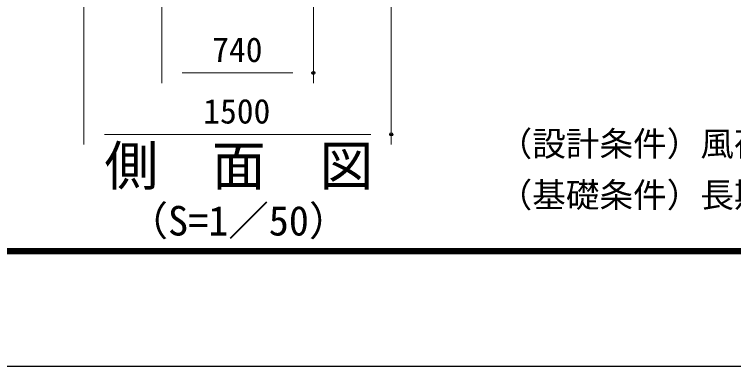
# Model space of a CAD drawing. Units: millimetres, scale not verified. Extents: x -10499 to 10501, y -7424 to 7426.
# Drawn here: x -3194 to 317, y -7424 to -5706 of the extents above; entities that cross this region are included whole.
import ezdxf
from ezdxf.enums import TextEntityAlignment as Align

# ---------------------------------------------------------------- set-up
doc = ezdxf.new("R2010")
doc.units = ezdxf.units.MM
doc.header["$LTSCALE"] = 30
doc.header["$PDMODE"] = 32
doc.header["$PDSIZE"] = 15
for name, color, linetype, lineweight in [('0-7_D-STR-DIM', 7, 'Continuous', 13), ('0-C_D-TTL-TXT', 7, 'Continuous', 13), ('0-E_D-TTL', 7, 'Continuous', 25)]:
    doc.layers.add(name, color=color, linetype=linetype, lineweight=lineweight)
doc.layers.add('0-9_Defpoints', color=8, linetype='Continuous')
doc.styles.add('ＭＳ ゴシック', font='')
doc.styles.get('ＭＳ ゴシック').set_extended_font_data('MS Gothic')

msp = doc.modelspace()

# ---------------------------------------------------------------- linework, layer by layer
at = {"layer": '0-7_D-STR-DIM'}
for p, q in [((-2474.48, -5094.43), (-2474.48, -6041.75)), ((-1734.48, -5094.43), (-1734.48, -6041.75)), ((-2854.48, -5644.43), (-2854.48, -6341.75)), ((-1354.48, -5644.43), (-1354.48, -6341.75)), ((-2374.48, -5991.75), (-1834.48, -5991.75)), ((-2754.48, -6291.75), (-1454.48, -6291.75))]:
    msp.add_line(p, q, dxfattribs=at)
at = {"layer": '0-9_Defpoints'}
for p in [(-1734.48, -5991.75), (-1354.48, -6291.75)]:
    msp.add_point(p, dxfattribs=at)
at = {"layer": '0-E_D-TTL', "color": 2}
msp.add_lwpolyline([(-10499.2, 7425.57), (10500.8, 7425.57), (10500.8, -7424.43), (-10499.2, -7424.43)], close=True, dxfattribs=at)
at = {"layer": '0-E_D-TTL'}
for points in [[(-9824.2, 6875.57), (9825.8, 6875.57), (9825.8, -6874.43), (-9824.2, -6874.43)], [(-9817.95, 6869.32), (9819.55, 6869.32), (9819.55, -6868.18), (-9817.95, -6868.18)], [(-9811.7, 6863.07), (9813.3, 6863.07), (9813.3, -6861.93), (-9811.7, -6861.93)], [(-9805.45, 6856.82), (9807.05, 6856.82), (9807.05, -6855.68), (-9805.45, -6855.68)], [(-9799.2, 6850.57), (9800.8, 6850.57), (9800.8, -6849.43), (-9799.2, -6849.43)]]:
    msp.add_lwpolyline(points, close=True, dxfattribs=at)

# ---------------------------------------------------------------- texts
at = {"layer": '0-7_D-STR-DIM', "style": 'ＭＳ ゴシック'}
for s, p in [('740', (-2228.23, -5974.88)), ('1500', (-2271.73, -6274.88))]:
    msp.add_text(s, height=120.3, dxfattribs=at).set_placement(p, align=Align.BOTTOM_LEFT)
at = {"layer": '0-C_D-TTL-TXT', "style": 'ＭＳ ゴシック'}
for s, height, p in [('（設計条件）風荷重：昭和57年改正 建築基準法・同施行令に基づく風圧力に準拠。', 120.3, (-830.32, -6433.44)), ('側\u3000面\u3000図', 192.4, (-2754.22, -6598.46)), ('（基礎条件）長期許容地耐力49kN/m の場合。', 120.3, (-830.32, -6683.44)), ('（S=1／50）', 144.3, (-2640.52, -6828.4))]:
    msp.add_text(s, height=height, dxfattribs=at).set_placement(p, align=Align.BOTTOM_LEFT)

doc.saveas('drawing.dxf')
